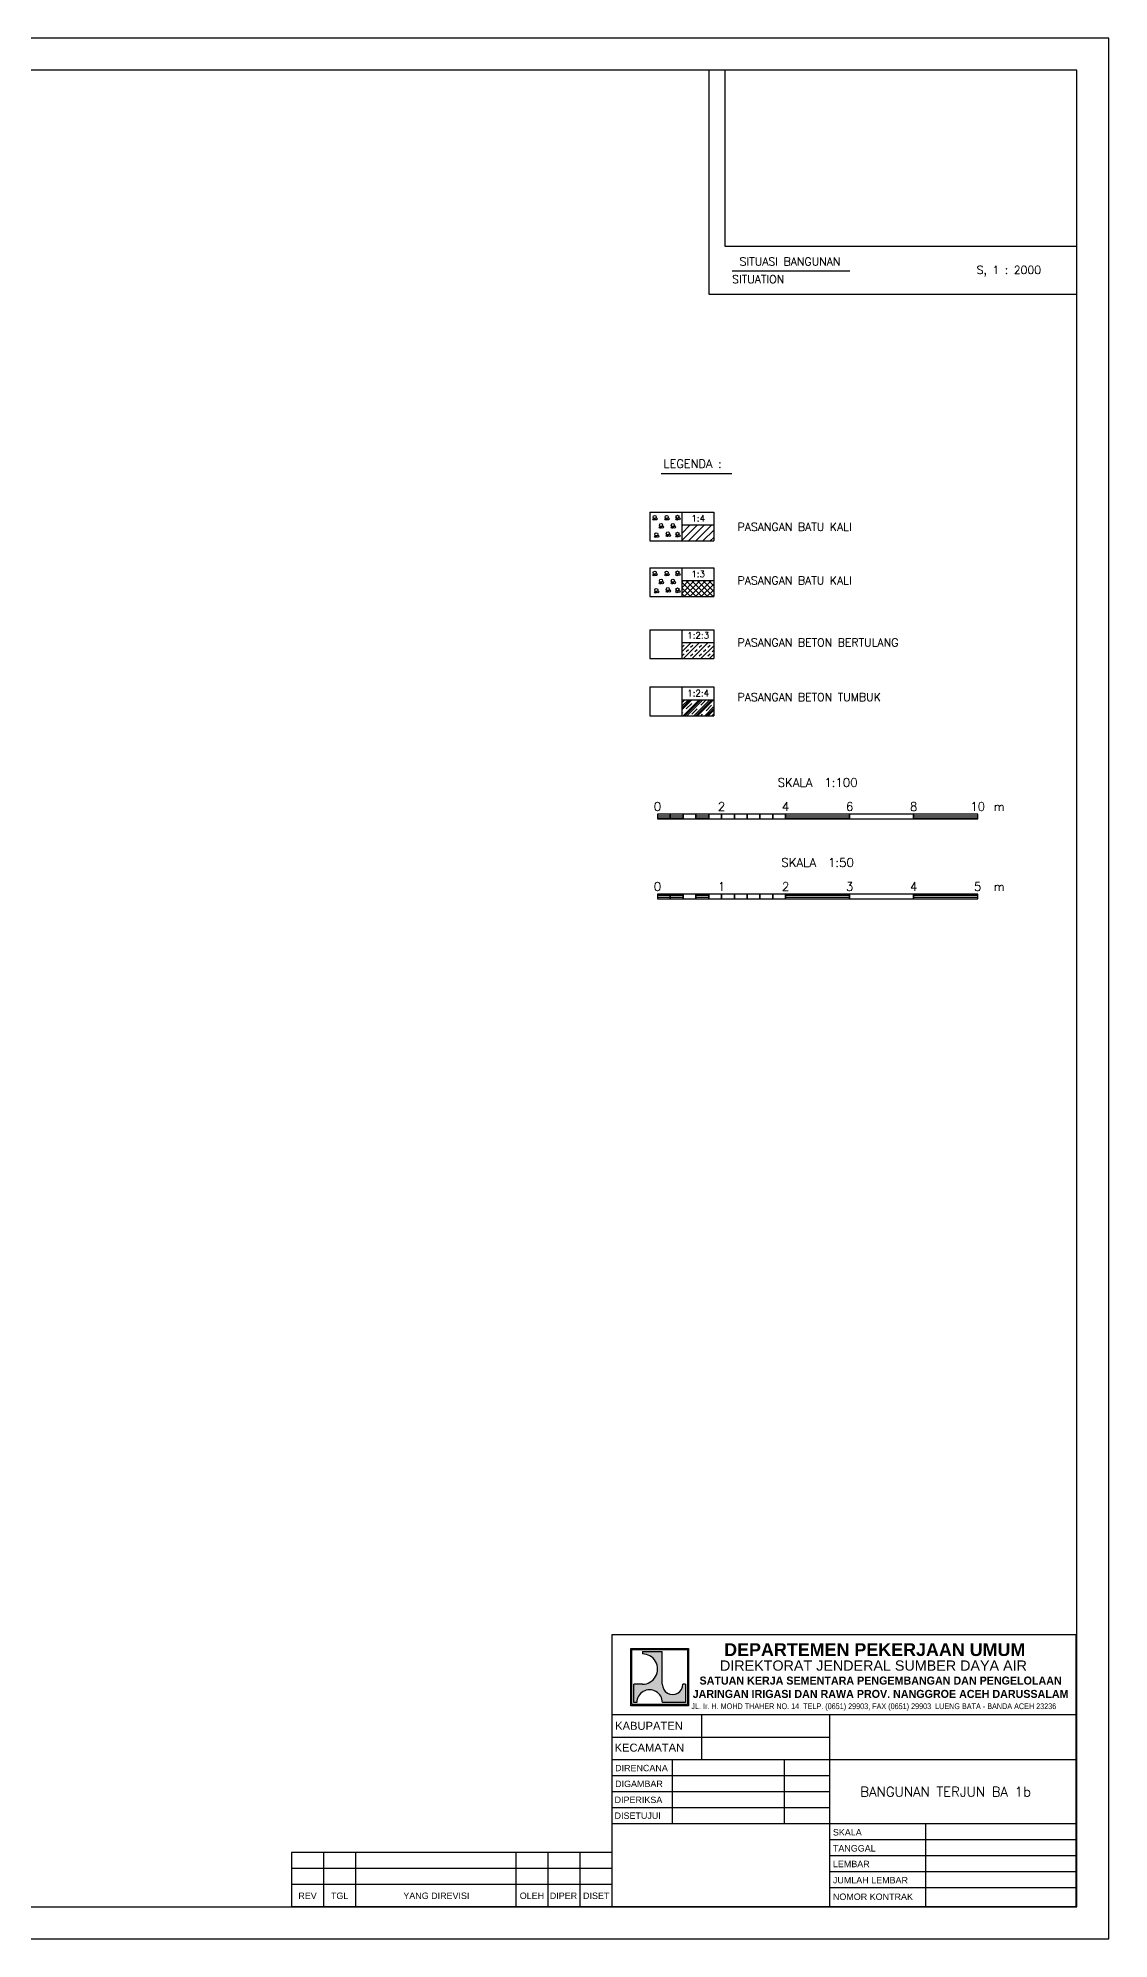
# Model space of a CAD drawing. Header units: inches. Extents: x -5 to 79.1, y -1 to 58.4.
# Drawn here: x 45.7 to 79.1, y -1 to 58.4 of the extents above; entities that cross this region are included whole.
import ezdxf
from ezdxf.enums import TextEntityAlignment as Align

# ---------------------------------------------------------------- set-up
doc = ezdxf.new("R2010")
doc.units = ezdxf.units.IN
doc.header["$MEASUREMENT"] = 0
doc.layers.add('KOP', color=7, linetype='Continuous')
doc.layers.add('kopatas', color=7, linetype='Continuous')
doc.styles.add('L120', font='simplex.shx', dxfattribs={"height": 0.1525})
doc.styles.get("Standard").update_dxf_attribs({"font": 'simplex.shx'})
doc.styles.add('STYLE1', font='ARIAL.TTF', dxfattribs={"height": 0.2})
pattern_1 = [(0, (-1, -26.80000000000007), (0, 0.0635), [])]
pattern_2 = [(0, (-0.5, -13.40000000000003), (0, 0.03175), [])]

# ---------------------------------------------------------------- blocks, each defined once
blk = doc.blocks.new('KOPbang')
at = {"linetype": 'Continuous'}
h = blk.add_hatch(dxfattribs=at)
h.set_pattern_fill('ANSI31', color=1, scale=0.05, style=0)
h.set_pattern_definition([(45, (29.86631526657993, 48.33907071577653), (-0.1122532015133644, 0.1122532015133644), [])])
h.paths.add_polyline_path([(66.75620744053504, 42.68515737613336), (66.75620744053504, 43.18515737613336), (65.75620744053504, 43.18515737613336), (65.75620744053504, 42.68515737613336)])
h = blk.add_hatch(dxfattribs=at)
h.set_pattern_fill('ANSI37', color=1, style=0)
h.set_pattern_definition([(45, (4995, 997.0534397460397), (-0.08838834764831843, 0.08838834764831845), []), (135, (4995, 997.0534397460397), (-0.08838834764831845, -0.08838834764831843), [])])
h.paths.add_polyline_path([(66.75620744053504, 40.9466070149839), (66.75620744053504, 41.4466070149839), (65.75620744053504, 41.4466070149839), (65.75620744053504, 40.9466070149839)])
h = blk.add_hatch(dxfattribs=at)
h.set_pattern_fill('TRANS', color=1, scale=0.03, angle=45, style=0)
h.set_pattern_definition([(45, (29.86631526658084, 40.77764936751203), (-0.1347038418160373, 0.1347038418160373), []), (45, (29.79896334567286, 40.84500128842012), (-0.1347038418160373, 0.1347038418160373), [0.09525, -0.09525])])
h.paths.add_polyline_path([(66.75620744053592, 39.00994393379978), (66.75620744053592, 39.50994393379972), (65.75620744053595, 39.50994393379972), (65.75620744053595, 39.00994393379972)])
h = blk.add_hatch(dxfattribs=at)
h.set_pattern_fill('CLAY', color=1, scale=0.05, angle=45, style=0)
h.set_pattern_definition([(45, (29.86631526658084, 40.9166878199369), (-0.1683798022700466, 0.1683798022700467), []), (45, (29.83825196620251, 40.94475112031523), (-0.1683798022700466, 0.1683798022700467), []), (45, (29.81018866582417, 40.97281442069357), (-0.1683798022700466, 0.1683798022700467), []), (45, (29.7540620650675, 41.02894102145024), (-0.1683798022700466, 0.1683798022700467), [0.238125, -0.15875])])
h.paths.add_polyline_path([(66.75620744053592, 37.22456212710273), (66.75620744053592, 37.72456212710267), (65.75620744053595, 37.72456212710262), (65.75620744053595, 37.22456212710267)])
at = {"color": 4}
blk.add_line((65.11308517515499, 44.7953256590813), (67.32382057144969, 44.7953256590813), dxfattribs=at)
at = {"color": 3, "linetype": 'Continuous'}
for p, q in [((64.75620744053504, 43.58515737613334), (64.75620744053504, 42.68515737613336)), ((64.75620744053504, 43.58515737613334), (66.75620744053504, 43.58515737613334)), ((65.75620744053504, 43.58515737613334), (65.75620744053504, 42.68515737613336)), ((66.75620744053504, 43.58515737613334), (66.75620744053504, 42.68515737613336)), ((65.75620744053504, 43.18515737613336), (66.75620744053504, 43.18515737613336)), ((64.75620744053504, 42.68515737613336), (66.75620744053504, 42.68515737613336)), ((64.75620744053504, 41.84660701498387), (64.75620744053504, 40.9466070149839)), ((64.75620744053504, 41.84660701498387), (66.75620744053504, 41.84660701498387)), ((65.75620744053504, 41.84660701498387), (65.75620744053504, 40.9466070149839)), ((66.75620744053504, 41.84660701498387), (66.75620744053504, 40.9466070149839)), ((65.75620744053504, 41.4466070149839), (66.75620744053504, 41.4466070149839)), ((64.75620744053504, 40.9466070149839), (66.75620744053504, 40.9466070149839)), ((64.75620744053595, 39.9099439337997), (66.75620744053595, 39.9099439337997)), ((64.75620744053595, 39.9099439337997), (64.75620744053595, 39.00994393379972)), ((65.75620744053595, 39.9099439337997), (65.75620744053595, 39.00994393379972)), ((66.75620744053595, 39.9099439337997), (66.75620744053595, 39.00994393379972)), ((65.75620744053595, 39.50994393379972), (66.75620744053595, 39.50994393379972)), ((64.75620744053595, 39.00994393379972), (66.75620744053595, 39.00994393379972)), ((64.75620744053595, 38.12456212710265), (64.75620744053595, 37.22456212710267)), ((64.75620744053595, 38.12456212710265), (66.75620744053595, 38.12456212710265)), ((65.75620744053595, 38.12456212710265), (65.75620744053595, 37.22456212710267)), ((66.75620744053595, 38.12456212710265), (66.75620744053595, 37.22456212710267)), ((65.75620744053595, 37.72456212710267), (66.75620744053595, 37.72456212710267)), ((64.75620744053595, 37.22456212710267), (66.75620744053595, 37.22456212710267))]:
    blk.add_line(p, q, dxfattribs=at)
at = {"color": 2}
blk.add_lwpolyline([(-5, -1), (79.09999999999945, -1), (79.09999999999945, 58.39999999999998), (-5, 58.39999999999998)], close=True, dxfattribs=at)
at = {"color": 6}
blk.add_lwpolyline([(0, 0), (78.09999999999945, 0), (78.09999999999945, 57.39999999999998), (0, 57.39999999999998)], close=True, dxfattribs=at)
at = {"color": 3, "linetype": 'Continuous'}
for centre, radius in [((64.91253202019777, 43.43284293437057), 0.04940491714633027), ((64.96075738603997, 43.37099919324726), 0.03142221146686097), ((65.28476482043448, 43.43284293437057), 0.04940491714633027), ((65.33299018627679, 43.37099919324726), 0.03142221146686097), ((65.62315837531833, 43.43767117957213), 0.04940491714633027), ((65.67138374116064, 43.37582743844871), 0.03142221146686097), ((64.96087390940875, 42.89207917643546), 0.04940491714633027), ((65.00909927525106, 42.83023543531203), 0.03142221146686097), ((65.11073386508497, 43.18177406574591), 0.04940491714633027), ((65.15895923092728, 43.1199303246226), 0.03142221146686097), ((65.3234383538304, 42.92104864764428), 0.04940491714633027), ((65.37166371967271, 42.85920490652086), 0.03142221146686097), ((65.47813259754969, 43.18177406574591), 0.04940491714633027), ((65.526357963392, 43.1199303246226), 0.03142221146686097), ((65.62315837531833, 42.90656391203981), 0.04940491714633027), ((65.67138374116064, 42.84472017091639), 0.03142221146686097), ((64.91253202019743, 41.69429257322111), 0.04940491714633027), ((64.96075738604031, 41.63244883209779), 0.03142221146686097), ((65.28476482043425, 41.69429257322111), 0.04940491714633027), ((65.33299018627713, 41.63244883209779), 0.03142221146686097), ((65.62315837531787, 41.69912081842256), 0.04940491714633027), ((65.67138374116075, 41.63727707729913), 0.03142221146686097), ((64.96087390940829, 41.15352881528588), 0.04940491714633027), ((65.00909927525117, 41.09168507416257), 0.03142221146686097), ((65.11073386508451, 41.44322370459633), 0.04940491714633027), ((65.1589592309274, 41.38137996347314), 0.03142221146686097), ((65.32343835383017, 41.18249828649471), 0.04940491714633027), ((65.37166371967305, 41.12065454537139), 0.03142221146686097), ((65.47813259754912, 41.44322370459633), 0.04940491714633027), ((65.526357963392, 41.38137996347314), 0.03142221146686097), ((65.62315837531787, 41.16801355089035), 0.04940491714633027), ((65.67138374116075, 41.10616980976693), 0.03142221146686097)]:
    blk.add_circle(centre, radius, dxfattribs=at)
for centre in [(64.89057430371838, 43.35895037859029), (65.26280710395508, 43.35895037859029), (65.60120065883893, 43.36377862379186), (64.93891619292936, 42.81818662065518), (65.08877614860558, 43.10788150996564), (65.301480637351, 42.84715609186401), (65.4561748810703, 43.10788150996564), (65.60120065883893, 42.83267135625954), (64.89057430371759, 41.62040001744083), (65.2628071039544, 41.62040001744083), (65.60120065883893, 41.62522826264239), (64.93891619292936, 41.07963625950572), (65.08877614860558, 41.36933114881617), (65.30148063735032, 41.10860573071443), (65.45617488107018, 41.36933114881617), (65.60120065883893, 41.09412099510996)]:
    blk.add_ellipse(centre, major_axis=(-0.03293657471905363, 0), ratio=0.8333316614002226, dxfattribs=at)
at = {"layer": 'kopatas', "color": 3, "linetype": 'Continuous', "ltscale": 0.03}
for p, q in [((66.59999999999945, 57.39999999999998), (66.59999999999945, 50.39999999999998)), ((67.09999999999945, 57.39999999999998), (67.09999999999945, 51.89999999999998)), ((67.09999999999943, 51.89999999999998), (78.09999999999945, 51.89999999999998)), ((67.33022777783367, 51.12878858413524), (71.01106546855613, 51.12878858413524)), ((66.59999999999945, 50.39999999999998), (78.09999999999945, 50.39999999999998))]:
    blk.add_line(p, q, dxfattribs=at)
at = {"color": 4}
for s, p in [('SITUASI BANGUNAN', (69.13939930291531, 51.41680020816125)), ('S, 1 : 2000', (75.97373866152293, 51.15402076533394))]:
    blk.add_text(s, height=0.25, dxfattribs=at).set_placement(p, align=Align.MIDDLE_CENTER)
blk.add_text('SITUATION', height=0.25, dxfattribs=at).set_placement((67.33022777783367, 50.86318269619198), align=Align.MIDDLE_LEFT)
for s, height, p in [('LEGENDA :', 0.26, (65.18755149770368, 44.9676535785801)), ('PASANGAN BATU KALI', 0.25, (67.4986646343059, 42.99958594378245)), ('PASANGAN BATU KALI', 0.25, (67.4986646343059, 41.32692576887041)), ('PASANGAN BETON BERTULANG', 0.25, (67.4986646343059, 39.38663997159267)), ('PASANGAN BETON TUMBUK', 0.25, (67.4986646343059, 37.68052657632199))]:
    blk.add_text(s, height=height, dxfattribs=at).set_placement(p)
at = {"color": 3, "linetype": 'Continuous'}
for s, p in [('1:4', (66.27015856566061, 43.28909477030106)), ('1:3', (66.2701585656605, 41.5505444091516)), ('1:2:3', (66.27015856566152, 39.63256505134802)), ('1:2:4', (66.27015856566152, 37.82849952127037))]:
    blk.add_text(s, height=0.2, dxfattribs=at).set_placement(p, align=Align.CENTER)
blk = doc.blocks.new('KOP')
h = blk.add_hatch(color=3)
h.paths.add_polyline_path([(659.7125957217484, 80.77496757641653), (641.6548506513736, 80.77496757641653), (641.6548506513736, 62.88792087008628), (659.7125957217484, 62.88792087008628)])
h.paths.add_polyline_path([(641.9492959222844, 63.22689163762085), (641.9492959222844, 80.48305884885166), (659.3814335493827, 80.48305884885166), (659.3814335493827, 63.22689163762085)], flags=16)
edge = h.paths.add_edge_path(flags=0)
edge.add_line((658.7207722631937, 63.88755292889122), (651.5184436324355, 63.88755292889122))
edge.add_ellipse((647.5292720014887, 63.89820283755115), major_axis=(2.820780363398898, 2.820780363398898), ratio=0.9999999999999934, start_angle=314.8470375744171, end_angle=495.1529624255826)
edge.add_line((643.540100370542, 63.88755292889122), (642.6099572084851, 63.88755292889122))
edge.add_line((642.6099572084851, 63.88755292889122), (642.6099572084851, 69.6046474383538))
edge.add_line((642.6099572084851, 69.6046474383538), (645.2762289856489, 69.6046474383538))
edge.add_ellipse((645.2762289856489, 74.34669114362859), major_axis=(-3.353131261170752, 3.353131261170752), ratio=0.9999999999999983, start_angle=134.9999999999999, end_angle=314.9999999999999)
edge.add_line((645.2762289856489, 79.0887348489034), (645.2762289856489, 79.8223975715977))
edge.add_line((645.2762289856489, 79.8223975715977), (651.501986038202, 79.8223975715977))
edge.add_line((651.501986038202, 79.8223975715977), (651.501986038202, 69.5725844552209))
edge.add_ellipse((654.7035971621735, 69.60464743820226), major_axis=(2.263994459030571, 2.263994459030571), ratio=0.9999999999991376, start_angle=135.5737774266452, end_angle=315.0000000026869)
edge.add_line((657.9053688317366, 69.6046474383538), (658.7207722631937, 69.6046474383538))
edge.add_line((658.7207722631937, 69.6046474383538), (658.7207722631937, 63.88755292889122))
h = blk.add_hatch(color=3)
edge = h.paths.add_edge_path()
edge.add_line((651.501986038202, 79.8223975715977), (645.2762289856489, 79.8223975715977))
edge.add_line((645.2762289856489, 79.8223975715977), (645.2762289856489, 79.0887348489034))
edge.add_ellipse((645.2762289856489, 74.34669114362859), major_axis=(-3.353131261170759, 3.353131261170758), ratio=0.9999999999999979, start_angle=134.9999999999999, end_angle=314.99999999999994, ccw=False)
edge.add_line((645.2762289856489, 69.6046474383538), (642.6099572084851, 69.6046474383538))
edge.add_line((642.6099572084851, 69.6046474383538), (642.6099572084851, 63.88755292889122))
edge.add_line((642.6099572084851, 63.88755292889122), (643.540100370542, 63.88755292889122))
edge.add_ellipse((647.5292720014887, 63.89820283755115), major_axis=(-2.820780363398898, 2.820780363398898), ratio=0.9999999999999934, start_angle=-135.1529624255826, end_angle=45.15296242558293, ccw=False)
edge.add_line((651.5184436324355, 63.88755292889122), (658.7207722631937, 63.88755292889122))
edge.add_line((658.7207722631937, 63.88755292889122), (658.7207722631937, 69.6046474383538))
edge.add_line((658.7207722631937, 69.6046474383538), (657.9053688317366, 69.6046474383538))
edge.add_ellipse((654.7035971621559, 69.60464744202106), major_axis=(2.263994459042317, 2.263994459042318), ratio=0.9999999999997576, start_angle=134.426222510409, end_angle=314.999999934367, ccw=False)
edge.add_line((651.501986038202, 69.63671042851816), (651.501986038202, 79.8223975715977))
at = {"color": 3}
for p, q in [((641.6548506513736, 80.77496757641653), (659.7125957217484, 80.77496757641653)), ((641.6548506513736, 62.88792087008628), (641.6548506513736, 80.77496757641653)), ((641.9492959222844, 80.48305884885166), (659.3814335493827, 80.48305884885166)), ((641.9492959222844, 63.22689163762085), (641.9492959222844, 80.48305884885166)), ((645.2762289861379, 79.82239756717392), (645.2762289861379, 79.08873484755298)), ((645.2762289856489, 79.8223975715977), (651.501986038202, 79.8223975715977)), ((651.5019860385745, 69.57258445629192), (651.5019860385745, 79.82239756717392)), ((659.3814335493827, 80.48305884885166), (659.3814335493827, 63.22689163762085)), ((659.7125957217484, 80.77496757641653), (659.7125957217484, 62.88792087008628)), ((642.6099572084851, 63.88755292889122), (642.6099572084851, 69.6046474383538)), ((645.2762289861379, 69.60464743546669), (642.6099572089623, 69.60464743546669)), ((658.7207722642763, 69.60464743546669), (657.9053688328776, 69.60464743546669)), ((658.7207722631937, 69.6046474383538), (658.7207722631937, 63.88755292889122)), ((659.7125957217484, 62.88792087008628), (641.6548506513736, 62.88792087008628)), ((659.3814335493827, 63.22689163762085), (641.9492959222844, 63.22689163762085)), ((643.540100370542, 63.88755292889122), (642.6099572084851, 63.88755292889122)), ((658.7207722631937, 63.88755292889122), (651.5184436324355, 63.88755292889122))]:
    blk.add_line(p, q, dxfattribs=at)
for centre, major_axis, ratio, start_param, end_param in [((645.2762289861379, 74.34669114160297), (-3.353131262124677, 3.353131262124677), 0.9999999999999912, 2.35619449019234, 5.497787143782134), ((647.5292720022454, 63.89820283745559), (-2.820780363950464, 2.820780363950464), 0.9999999999999998, 3.924321118983262, 7.071253168581014), ((654.7035971635664, 69.60464743546669), (-2.263994459341034, 2.263994459341035), 0.9999999999999651, 0.7853981633974656, 3.926990816987259)]:
    blk.add_ellipse(centre, major_axis=major_axis, ratio=ratio, start_param=start_param, end_param=end_param, dxfattribs=at)
at = {"layer": 'KOP', "color": 5}
for p, q in [((635.7026824837753, 85.00049273044883), (635.7026824837753, 0.0004927304488262507)), ((780.7026824837753, 85.00049273044883), (635.7026824837753, 85.00049273044883)), ((780.7026824837753, 85.00049273044883), (780.7026824837753, 0.0004927304488262507))]:
    blk.add_line(p, q, dxfattribs=at)
at = {"layer": 'KOP', "color": 4}
for p, q in [((780.7026824837753, 60.00049273044883), (635.7026824837753, 60.00049273044883)), ((703.7026824837753, 60.00049273044883), (703.7026824837753, 0.0004927304488262507)), ((780.7026824837753, 46.00049273044883), (635.7026824837753, 46.00049273044883)), ((780.7026824837753, 26.00049273044883), (635.7026824837753, 26.00049273044883)), ((635.7026824837753, 17.0004927295175), (535.7026824837753, 17.0004927295175)), ((535.7026824837753, 17.0004927295175), (535.7026824837753, 0.0004927304488262507)), ((780.7026824837753, 0.0004927304488262507), (535.7026824837753, 0.0004927304488262507))]:
    blk.add_line(p, q, dxfattribs=at)
at = {"layer": 'KOP', "color": 3}
for p, q in [((663.7026824837753, 60.00049273044883), (663.7026824837753, 46.00049273044883)), ((703.7026824837753, 53.00049273138015), (635.7026824837753, 53.00049273138015)), ((654.5677672065208, 46.00049273044883), (654.5677672065208, 26.00049273044883)), ((689.5897508617109, 46.00049273044883), (689.5897508617109, 26.00049273044883)), ((703.7026824837753, 41.00049273044883), (635.7026824837753, 41.00049273044883)), ((703.7026824837753, 36.00049273044883), (635.7026824837753, 36.00049273044883)), ((703.7026824837753, 31.00049273044883), (635.7026824837753, 31.00049273044883)), ((733.7026824837753, 26.00049273044883), (733.7026824837753, 0.0004927304488262507)), ((780.7026824837753, 21.00049273044883), (703.7026824837753, 21.00049273044883)), ((635.7026824837753, 12.0004927295175), (535.7026824837753, 12.0004927295175)), ((545.7026824837753, 17.0004927295175), (545.7026824837753, 0.0004927304488262507)), ((555.7026824837753, 17.0004927295175), (555.7026824837753, 0.0004927304488262507)), ((605.7026824837753, 17.0004927295175), (605.7026824837753, 0.0004927304488262507)), ((615.7026824837753, 17.0004927295175), (615.7026824837753, 0.0004927304488262507)), ((625.7026824837753, 17.0004927295175), (625.7026824837753, 0.0004927304488262507)), ((780.7026824837753, 16.00049273044883), (703.7026824837753, 16.00049273044883)), ((635.7026824837753, 7.000492729517504), (535.7026824837753, 7.000492729517504)), ((780.7026824837753, 11.00049273044883), (703.7026824837753, 11.00049273044883)), ((780.7026824837753, 6.000492730448826), (703.7026824837753, 6.000492730448826))]:
    blk.add_line(p, q, dxfattribs=at)
at = {"layer": 'KOP', "color": 5, "style": 'STYLE1'}
for s, insert, char_height, width, attachment_point in [('{\\fArial|b1|i0|c0|p34;DEPARTEMEN PEKERJAAN UMUM}', (717.8543736739143, 82.42377190877764), 4, 126.433534, 2), ('KABUPATEN', (636.7648098034056, 57.85726056088775), 2.5, 23.719, 1), ('KECAMATAN', (636.594158006666, 51.04336482872336), 2.5, 26.62, 1)]:
    blk.add_mtext(s, dxfattribs=dict(at, insert=insert, char_height=char_height, width=width, attachment_point=attachment_point))
at = {"layer": 'KOP', "color": 6, "insert": (719.6765475582372, 71.99752911021082), "char_height": 2.5, "width": 156.7405527198181, "attachment_point": 2, "style": 'STYLE1'}
blk.add_mtext('{\\fBritannic Bold|b0|i0|c0|p34;SATUAN KERJA SEMENTARA PENGEMBANGAN DAN PENGELOLAAN\\PJARINGAN IRIGASI DAN RAWA PROV. NANGGROE ACEH DARUSSALAM}', dxfattribs=at)
at = {"layer": 'KOP', "color": 8, "insert": (717.4450560071368, 77.04030709181993), "char_height": 3.2, "width": 120.7, "attachment_point": 2, "style": 'STYLE1'}
blk.add_mtext('DIREKTORAT JENDERAL SUMBER DAYA AIR', dxfattribs=at)
at = {"layer": 'KOP', "color": 3, "attachment_point": 2, "style": 'STYLE1'}
for s, insert, char_height, width in [('{\\fArial Narrow|b0|i0|c0|p34;JL. Ir. H. MOHD THAHER NO. 14  TELP. (0651) 29903, FAX (0651) 29903  LUENG BATA - BANDA ACEH 23236}', (717.5510888812189, 63.62925926064222), 1.8, 120.93), ('REV', (540.6931477094272, 4.508901929753705), 2, 9.990000000000002), ('TGL', (550.7338064721057, 4.508901929753705), 2, 9.990000000000002), ('YANG DIREVISI', (580.936064615214, 4.508901929753705), 2, 49.61338544391749), ('OLEH', (610.7802231077308, 4.508901929753705), 2, 9.990000000000002), ('DIPER', (620.6352981285395, 4.508901929753705), 2, 9.990000000000002), ('DISET', (630.8622681152278, 4.508901929753705), 2, 9.990000000000002)]:
    blk.add_mtext(s, dxfattribs=dict(at, insert=insert, char_height=char_height, width=width))
at = {"layer": 'KOP', "color": 4, "char_height": 2, "attachment_point": 1, "style": 'STYLE1'}
for s, insert, width in [('DIRENCANA', (636.7648098034056, 44.41625897054642), 26.449), ('DIGAMBAR', (636.7648098034056, 39.47618128013878), 26.108), ('DIPERIKSA', (636.5941709110716, 34.47026520808308), 20.989), ('DISETUJUI', (636.5941709110716, 29.53018751767545), 20.648), ('SKALA', (704.7817975229786, 24.33755072047083), 29.18), ('TANGGAL', (704.7817975229786, 19.32758661200373), 29.18), ('LEMBAR', (704.7817975229786, 14.43747403686015), 29.18), ('JUMLAH LEMBAR', (704.7817975229786, 9.377015624466225), 29.18), ('NOMOR KONTRAK', (704.7817975229786, 4.206133685345634), 29.18)]:
    blk.add_mtext(s, dxfattribs=dict(at, insert=insert, width=width))
blk = doc.blocks.new('SKALA100')
at = {"linetype": 'Continuous'}
h = blk.add_hatch(dxfattribs=at)
h.set_pattern_fill('LINE', color=2, scale=0.02, style=0)
h.set_pattern_definition(pattern_1)
h.paths.add_polyline_path([(0, 0), (0.3999999999999773, 0), (0.3999999999999773, 0.1499999999998636), (0, 0.1499999999998636)])
h = blk.add_hatch(dxfattribs=at)
h.set_pattern_fill('LINE', color=2, scale=0.02, style=0)
h.set_pattern_definition(pattern_1)
h.paths.add_polyline_path([(0.3999999999999773, 0), (0.7999999999999545, 0), (0.7999999999999545, 0.1499999999998636), (0.3999999999999773, 0.1499999999998636)])
h = blk.add_hatch(dxfattribs=at)
h.set_pattern_fill('LINE', color=2, scale=0.02, style=0)
h.set_pattern_definition(pattern_1)
h.paths.add_polyline_path([(1.199999999999932, 0), (1.600000000000023, 0), (1.600000000000023, 0.1499999999998636), (1.199999999999932, 0.1499999999998636)])
h = blk.add_hatch(dxfattribs=at)
h.set_pattern_fill('LINE', color=2, scale=0.02, style=0)
h.set_pattern_definition(pattern_1)
h.paths.add_polyline_path([(4, 0), (6, 0), (6, 0.1499999999998636), (4, 0.1499999999998636)])
h = blk.add_hatch(dxfattribs=at)
h.set_pattern_fill('LINE', color=2, scale=0.02, style=0)
h.set_pattern_definition(pattern_1)
h.paths.add_polyline_path([(8, 0), (10, 0), (10, 0.1499999999998636), (8, 0.1499999999998636)])
at = {"color": 3, "linetype": 'Continuous'}
for points in [[(0, 0), (0.3999999999999773, 0), (0.3999999999999773, 0.1499999999998636), (0, 0.1499999999998636)], [(0.3999999999999773, 0), (0.7999999999999545, 0), (0.7999999999999545, 0.1499999999998636), (0.3999999999999773, 0.1499999999998636)], [(0.7999999999999545, 0), (1.199999999999932, 0), (1.199999999999932, 0.1499999999998636), (0.7999999999999545, 0.1499999999998636)], [(1.199999999999932, 0), (1.600000000000023, 0), (1.600000000000023, 0.1499999999998636), (1.199999999999932, 0.1499999999998636)], [(1.600000000000023, 0), (2, 0), (2, 0.1499999999998636), (1.600000000000023, 0.1499999999998636)], [(2, 0), (2.399999999999977, 0), (2.399999999999977, 0.1499999999998636), (2, 0.1499999999998636)], [(2.399999999999977, 0), (2.799999999999955, 0), (2.799999999999955, 0.1499999999998636), (2.399999999999977, 0.1499999999998636)], [(2.799999999999955, 0), (3.199999999999932, 0), (3.199999999999932, 0.1499999999998636), (2.799999999999955, 0.1499999999998636)], [(3.199999999999932, 0), (3.600000000000023, 0), (3.600000000000023, 0.1499999999998636), (3.199999999999932, 0.1499999999998636)], [(3.600000000000023, 0), (4, 0), (4, 0.1499999999998636), (3.600000000000023, 0.1499999999998636)], [(4, 0), (6, 0), (6, 0.1499999999998636), (4, 0.1499999999998636)], [(6, 0), (8, 0), (8, 0.1499999999998636), (6, 0.1499999999998636)], [(8, 0), (10, 0), (10, 0.1499999999998636), (8, 0.1499999999998636)]]:
    blk.add_lwpolyline(points, close=True, dxfattribs=at)
for s, p in [('SKALA  1:100', (5, 1)), ('0', (0, 0.25)), ('2', (2, 0.25)), ('4', (4, 0.25)), ('6', (6, 0.25)), ('8', (8, 0.25)), ('10', (10, 0.25))]:
    blk.add_text(s, height=0.27, dxfattribs=at).set_placement(p, align=Align.CENTER)
blk.add_text('m', height=0.27, dxfattribs=at).set_placement((10.5, 0.25))
blk = doc.blocks.new('SKALA50')
at = {"linetype": 'Continuous'}
h = blk.add_hatch(dxfattribs=at)
h.set_pattern_fill('LINE', color=2, scale=0.01, style=0)
h.set_pattern_definition(pattern_2)
h.paths.add_polyline_path([(0, 0), (0.1999999999999886, 0), (0.1999999999999886, 0.07499999999993179), (0, 0.07499999999993179)])
h = blk.add_hatch(dxfattribs=at)
h.set_pattern_fill('LINE', color=2, scale=0.01, style=0)
h.set_pattern_definition(pattern_2)
h.paths.add_polyline_path([(0.1999999999999886, 0), (0.3999999999999773, 0), (0.3999999999999773, 0.07499999999993179), (0.1999999999999886, 0.07499999999993179)])
h = blk.add_hatch(dxfattribs=at)
h.set_pattern_fill('LINE', color=2, scale=0.01, style=0)
h.set_pattern_definition(pattern_2)
h.paths.add_polyline_path([(0.5999999999999659, 0), (0.8000000000000114, 0), (0.8000000000000114, 0.07499999999993179), (0.5999999999999659, 0.07499999999993179)])
h = blk.add_hatch(dxfattribs=at)
h.set_pattern_fill('LINE', color=2, scale=0.01, style=0)
h.set_pattern_definition(pattern_2)
h.paths.add_polyline_path([(2, 0), (3, 0), (3, 0.07499999999993179), (2, 0.07499999999993179)])
h = blk.add_hatch(dxfattribs=at)
h.set_pattern_fill('LINE', color=2, scale=0.01, style=0)
h.set_pattern_definition(pattern_2)
h.paths.add_polyline_path([(4, 0), (5, 0), (5, 0.07499999999993179), (4, 0.07499999999993179)])
at = {"color": 3, "linetype": 'Continuous'}
for points in [[(0, 0), (0.1999999999999886, 0), (0.1999999999999886, 0.07499999999993179), (0, 0.07499999999993179)], [(0.1999999999999886, 0), (0.3999999999999773, 0), (0.3999999999999773, 0.07499999999993179), (0.1999999999999886, 0.07499999999993179)], [(0.3999999999999773, 0), (0.5999999999999659, 0), (0.5999999999999659, 0.07499999999993179), (0.3999999999999773, 0.07499999999993179)], [(0.5999999999999659, 0), (0.8000000000000114, 0), (0.8000000000000114, 0.07499999999993179), (0.5999999999999659, 0.07499999999993179)], [(0.8000000000000114, 0), (1, 0), (1, 0.07499999999993179), (0.8000000000000114, 0.07499999999993179)], [(1, 0), (1.199999999999989, 0), (1.199999999999989, 0.07499999999993179), (1, 0.07499999999993179)], [(1.199999999999989, 0), (1.399999999999977, 0), (1.399999999999977, 0.07499999999993179), (1.199999999999989, 0.07499999999993179)], [(1.399999999999977, 0), (1.599999999999966, 0), (1.599999999999966, 0.07499999999993179), (1.399999999999977, 0.07499999999993179)], [(1.599999999999966, 0), (1.800000000000011, 0), (1.800000000000011, 0.07499999999993179), (1.599999999999966, 0.07499999999993179)], [(1.800000000000011, 0), (2, 0), (2, 0.07499999999993179), (1.800000000000011, 0.07499999999993179)], [(2, 0), (3, 0), (3, 0.07499999999993179), (2, 0.07499999999993179)], [(3, 0), (4, 0), (4, 0.07499999999993179), (3, 0.07499999999993179)], [(4, 0), (5, 0), (5, 0.07499999999993179), (4, 0.07499999999993179)]]:
    blk.add_lwpolyline(points, close=True, dxfattribs=at)
for s, p in [('SKALA  1:50', (2.5, 0.5)), ('0', (0, 0.125)), ('1', (1, 0.125)), ('2', (2, 0.125)), ('3', (3, 0.125)), ('4', (4, 0.125)), ('5', (5, 0.125))]:
    blk.add_text(s, height=0.135, dxfattribs=at).set_placement(p, align=Align.CENTER)
blk.add_text('m', height=0.135, dxfattribs=at).set_placement((5.25, 0.125))

msp = doc.modelspace()

# ---------------------------------------------------------------- block references
at = {"color": 2, "linetype": 'Continuous'}
msp.add_blockref('KOPbang', (0, 0), dxfattribs=at)
at = {"color": 6, "linetype": 'Continuous'}
msp.add_blockref('SKALA100', (65, 34), dxfattribs=at)
at = {"color": 6, "linetype": 'Continuous', "xscale": 2, "yscale": 2, "zscale": 2}
msp.add_blockref('SKALA50', (65, 31.5), dxfattribs=at)
at = {"color": 2, "linetype": 'Continuous', "xscale": 0.1, "yscale": 0.1, "zscale": 0.1}
msp.add_blockref('KOP', (0, 0), dxfattribs=at)

# ---------------------------------------------------------------- texts
at = {"color": 6, "linetype": 'Continuous', "style": 'L120'}
msp.add_text('BANGUNAN TERJUN BA 1b', height=0.305, dxfattribs=at).set_placement((74, 3.6), align=Align.MIDDLE_CENTER)

doc.saveas('drawing.dxf')
